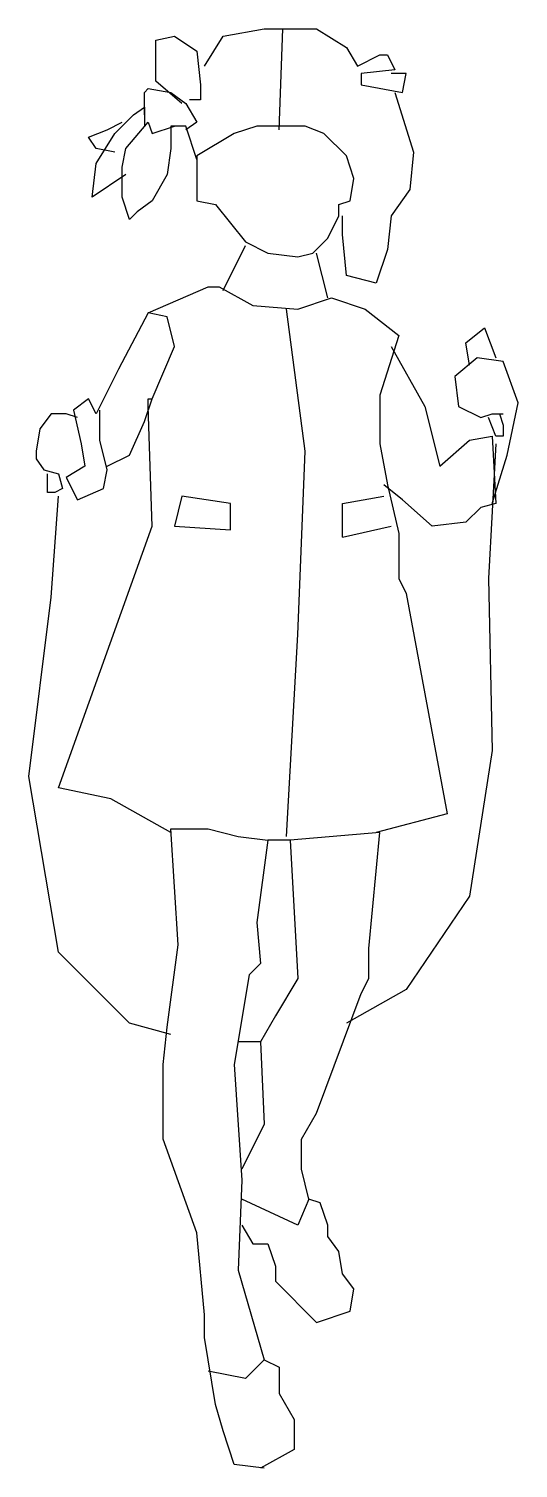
# Model space of a CAD drawing. Extents: x 7.464 to 7.801, y 2.739 to 3.73.
import ezdxf

# ---------------------------------------------------------------- set-up
doc = ezdxf.new("R2010")
doc.units = 0
doc.header["$MEASUREMENT"] = 0
doc.layers.get('0').update_dxf_attribs({"linetype": 'CONTINUOUS'})

msp = doc.modelspace()

# ---------------------------------------------------------------- linework, layer by layer
for p, q in [((7.5514, 3.72189), (7.56426, 3.72447)), ((7.56426, 3.72447), (7.57969, 3.71418)), ((7.58483, 3.70389), (7.59769, 3.72447)), ((7.59769, 3.72447), (7.62598, 3.72961)), ((7.62598, 3.72961), (7.66199, 3.72961)), ((7.63627, 3.66017), (7.63884, 3.72961)), ((7.66199, 3.72961), (7.68256, 3.71675)), ((7.5514, 3.69361), (7.5514, 3.72189)), ((7.57969, 3.71418), (7.58226, 3.69103)), ((7.68256, 3.71675), (7.69027, 3.70389)), ((7.69027, 3.70389), (7.7057, 3.7116)), ((7.7057, 3.7116), (7.71085, 3.7116)), ((7.71085, 3.7116), (7.71599, 3.70132)), ((7.5694, 3.67817), (7.5514, 3.69361)), ((7.71599, 3.70132), (7.69285, 3.69875)), ((7.69285, 3.69875), (7.69285, 3.69103)), ((7.72371, 3.69875), (7.71342, 3.69875)), ((7.72113, 3.68589), (7.72371, 3.69875)), ((7.54369, 3.68589), (7.54625, 3.68846)), ((7.54369, 3.67046), (7.54369, 3.68589)), ((7.54625, 3.68846), (7.56168, 3.68589)), ((7.56168, 3.68589), (7.57197, 3.67817)), ((7.58226, 3.69103), (7.58226, 3.68074)), ((7.69285, 3.69103), (7.72113, 3.68589)), ((7.71599, 3.68589), (7.72885, 3.64474)), ((7.53597, 3.67046), (7.54369, 3.6756)), ((7.54369, 3.6756), (7.54369, 3.66274)), ((7.57197, 3.67817), (7.57969, 3.66531)), ((7.58226, 3.68074), (7.57455, 3.68074)), ((7.51797, 3.66017), (7.52826, 3.66531)), ((7.52311, 3.6576), (7.53597, 3.67046)), ((7.53082, 3.64731), (7.54625, 3.66531)), ((7.54625, 3.66531), (7.54883, 3.6576)), ((7.57969, 3.66531), (7.57197, 3.66017)), ((7.50511, 3.65502), (7.51797, 3.66017)), ((7.51025, 3.64731), (7.50511, 3.65502)), ((7.51025, 3.63703), (7.52311, 3.6576)), ((7.54883, 3.6576), (7.56426, 3.66274)), ((7.57197, 3.66274), (7.56168, 3.66274)), ((7.56168, 3.66274), (7.56168, 3.64731)), ((7.57969, 3.63959), (7.57197, 3.66274)), ((7.60541, 3.6576), (7.57969, 3.64217)), ((7.62084, 3.66274), (7.60541, 3.6576)), ((7.63884, 3.66274), (7.62084, 3.66274)), ((7.65427, 3.66274), (7.63884, 3.66274)), ((7.66713, 3.6576), (7.65427, 3.66274)), ((7.68256, 3.64217), (7.66713, 3.6576)), ((7.52311, 3.64474), (7.51025, 3.64731)), ((7.52826, 3.63445), (7.53082, 3.64731)), ((7.56168, 3.64731), (7.55912, 3.62931)), ((7.72885, 3.64474), (7.72628, 3.61902)), ((7.50768, 3.61388), (7.51025, 3.63703)), ((7.52826, 3.61388), (7.52826, 3.63445)), ((7.57969, 3.64217), (7.57969, 3.61131)), ((7.6877, 3.62674), (7.68256, 3.64217)), ((7.53082, 3.62931), (7.50768, 3.61388)), ((7.55912, 3.62931), (7.54883, 3.61131)), ((7.68513, 3.61131), (7.6877, 3.62674)), ((7.72628, 3.61902), (7.71342, 3.60102)), ((7.5334, 3.59845), (7.52826, 3.61388)), ((7.54883, 3.61131), (7.53854, 3.60359)), ((7.57969, 3.61131), (7.59255, 3.60873)), ((7.59255, 3.60873), (7.60283, 3.59588)), ((7.67742, 3.60873), (7.68513, 3.61131)), ((7.67742, 3.60102), (7.67742, 3.60873)), ((7.53854, 3.60359), (7.5334, 3.59845)), ((7.60283, 3.59588), (7.61312, 3.58302)), ((7.6697, 3.58559), (7.67742, 3.60102)), ((7.67999, 3.58816), (7.67999, 3.60102)), ((7.71342, 3.60102), (7.71085, 3.57787)), ((7.65941, 3.5753), (7.6697, 3.58559)), ((7.68256, 3.55987), (7.67999, 3.58816)), ((7.59769, 3.54959), (7.61312, 3.58045)), ((7.61312, 3.58302), (7.62855, 3.5753)), ((7.62855, 3.5753), (7.64912, 3.57273)), ((7.64912, 3.57273), (7.65941, 3.5753)), ((7.6697, 3.54444), (7.66199, 3.5753)), ((7.71085, 3.57787), (7.70314, 3.55473)), ((7.70314, 3.55473), (7.68256, 3.55987)), ((7.54625, 3.53416), (7.5874, 3.55215)), ((7.5874, 3.55215), (7.59512, 3.55215)), ((7.59512, 3.55215), (7.61826, 3.5393)), ((7.61826, 3.5393), (7.64912, 3.53672)), ((7.65427, 3.439), (7.64141, 3.53672)), ((7.64912, 3.53672), (7.67227, 3.54444)), ((7.67227, 3.54444), (7.69542, 3.53672)), ((7.69542, 3.53672), (7.71857, 3.51873)), ((7.54625, 3.53416), (7.52568, 3.49558)), ((7.55912, 3.53158), (7.54625, 3.53416)), ((7.56426, 3.51101), (7.55912, 3.53158)), ((7.71857, 3.51873), (7.7057, 3.47758)), ((7.76486, 3.51358), (7.77771, 3.52387)), ((7.77771, 3.52387), (7.78543, 3.5033)), ((7.54883, 3.475), (7.56426, 3.51101)), ((7.71342, 3.51101), (7.73656, 3.46986)), ((7.76742, 3.49815), (7.76486, 3.51358)), ((7.52568, 3.49558), (7.51025, 3.46472)), ((7.77257, 3.5033), (7.75714, 3.49043)), ((7.79057, 3.50072), (7.77257, 3.5033)), ((7.80086, 3.47243), (7.79057, 3.50072)), ((7.75714, 3.49043), (7.75971, 3.46986)), ((7.7057, 3.47758), (7.7057, 3.44414)), ((7.50511, 3.475), (7.49482, 3.46729)), ((7.49482, 3.46729), (7.49996, 3.44414)), ((7.51025, 3.46472), (7.50511, 3.475)), ((7.51283, 3.44672), (7.51283, 3.46729)), ((7.54369, 3.45957), (7.54883, 3.475)), ((7.54625, 3.46986), (7.54625, 3.475)), ((7.54625, 3.475), (7.54883, 3.475)), ((7.54883, 3.38756), (7.54625, 3.46986)), ((7.73656, 3.46986), (7.74685, 3.42871)), ((7.75971, 3.46986), (7.77514, 3.46215)), ((7.79314, 3.43643), (7.80086, 3.47243)), ((7.47939, 3.46472), (7.47168, 3.45443)), ((7.48968, 3.46472), (7.47939, 3.46472)), ((7.4974, 3.46215), (7.48968, 3.46472)), ((7.5334, 3.43643), (7.54369, 3.45957)), ((7.77514, 3.46215), (7.78286, 3.46472)), ((7.78543, 3.44928), (7.78029, 3.46215)), ((7.78286, 3.46472), (7.79057, 3.46472)), ((7.788, 3.46472), (7.79057, 3.457)), ((7.79057, 3.457), (7.79057, 3.44928)), ((7.47168, 3.45443), (7.4691, 3.439)), ((7.51797, 3.42614), (7.51283, 3.44672)), ((7.74685, 3.42871), (7.76742, 3.44672)), ((7.76742, 3.44672), (7.78286, 3.44928)), ((7.78286, 3.44928), (7.78543, 3.40299)), ((7.79057, 3.44928), (7.78543, 3.44928)), ((7.4691, 3.439), (7.4691, 3.43385)), ((7.49996, 3.44414), (7.50254, 3.42871)), ((7.51797, 3.42871), (7.5334, 3.43643)), ((7.64912, 3.31299), (7.65427, 3.439)), ((7.7057, 3.44414), (7.71085, 3.41586)), ((7.78543, 3.44414), (7.78029, 3.35156)), ((7.78286, 3.40299), (7.79314, 3.43643)), ((7.4691, 3.43385), (7.47425, 3.42614)), ((7.47425, 3.42614), (7.48453, 3.42357)), ((7.50254, 3.42871), (7.48968, 3.421)), ((7.51539, 3.41328), (7.51797, 3.42614)), ((7.47682, 3.41586), (7.47682, 3.42357)), ((7.48453, 3.42357), (7.48711, 3.41328)), ((7.48968, 3.421), (7.4974, 3.40557)), ((7.47682, 3.41071), (7.47682, 3.41586)), ((7.48196, 3.41071), (7.47682, 3.41071)), ((7.47939, 3.3387), (7.48453, 3.40814)), ((7.48711, 3.41328), (7.48196, 3.41071)), ((7.4974, 3.40557), (7.51539, 3.41328)), ((7.5694, 3.40814), (7.56426, 3.38756)), ((7.60283, 3.40299), (7.5694, 3.40814)), ((7.67999, 3.40299), (7.70828, 3.40814)), ((7.72113, 3.40557), (7.70828, 3.41586)), ((7.71085, 3.41586), (7.71857, 3.38242)), ((7.60283, 3.385), (7.60283, 3.40299)), ((7.67999, 3.37985), (7.67999, 3.40299)), ((7.74171, 3.38756), (7.72113, 3.40557)), ((7.77514, 3.40043), (7.76486, 3.39014)), ((7.78543, 3.40299), (7.77514, 3.40043)), ((7.48453, 3.20754), (7.54883, 3.38756)), ((7.56426, 3.38756), (7.60283, 3.385)), ((7.67999, 3.37985), (7.71342, 3.38756)), ((7.76486, 3.39014), (7.74171, 3.38756)), ((7.71857, 3.38242), (7.71857, 3.35156)), ((7.71857, 3.35156), (7.72371, 3.34127)), ((7.78029, 3.35156), (7.78286, 3.23326)), ((7.46396, 3.21526), (7.47939, 3.3387)), ((7.72371, 3.34127), (7.75199, 3.18954)), ((7.64141, 3.17411), (7.64912, 3.31299)), ((7.78286, 3.23326), (7.76742, 3.13296)), ((7.48453, 3.09438), (7.46396, 3.21526)), ((7.52054, 3.19983), (7.48453, 3.20754)), ((7.56168, 3.17668), (7.52054, 3.19983)), ((7.75199, 3.18954), (7.70314, 3.17668)), ((7.56683, 3.09953), (7.56168, 3.17926)), ((7.56168, 3.17926), (7.5874, 3.17926)), ((7.5874, 3.17926), (7.60798, 3.17411)), ((7.60798, 3.17411), (7.62855, 3.17154)), ((7.62855, 3.17154), (7.62084, 3.11496)), ((7.64398, 3.17154), (7.62855, 3.17154)), ((7.7057, 3.17668), (7.64398, 3.17154)), ((7.64398, 3.17154), (7.64912, 3.07638)), ((7.69799, 3.09696), (7.7057, 3.17668)), ((7.76742, 3.13296), (7.72371, 3.06867)), ((7.62084, 3.11496), (7.62341, 3.08667)), ((7.55912, 3.04295), (7.56683, 3.09953)), ((7.5334, 3.04552), (7.48453, 3.09438)), ((7.69799, 3.07638), (7.69799, 3.09696)), ((7.62341, 3.08667), (7.6157, 3.07895)), ((7.6157, 3.07895), (7.60541, 3.01723)), ((7.64912, 3.07638), (7.63369, 3.05066)), ((7.69285, 3.06609), (7.69799, 3.07638)), ((7.66199, 2.9838), (7.69285, 3.06609)), ((7.72371, 3.06867), (7.68256, 3.04552)), ((7.63369, 3.05066), (7.62341, 3.03266)), ((7.56168, 3.0378), (7.5334, 3.04552)), ((7.55654, 3.01723), (7.55912, 3.04295)), ((7.62341, 3.03266), (7.60798, 3.03266)), ((7.62341, 3.03266), (7.62598, 2.97608)), ((7.55654, 2.9658), (7.55654, 3.01723)), ((7.60541, 3.01723), (7.61055, 2.93751)), ((7.6517, 2.9658), (7.66199, 2.9838)), ((7.62598, 2.97608), (7.61055, 2.94522)), ((7.57969, 2.9015), (7.55654, 2.9658)), ((7.6517, 2.94522), (7.6517, 2.9658)), ((7.65684, 2.92465), (7.6517, 2.94522)), ((7.61055, 2.93751), (7.60798, 2.87578)), ((7.64912, 2.90665), (7.61055, 2.92465)), ((7.65684, 2.92465), (7.64912, 2.90665)), ((7.66455, 2.92208), (7.65684, 2.92465)), ((7.6697, 2.90665), (7.66455, 2.92208)), ((7.58483, 2.84492), (7.57969, 2.9015)), ((7.61055, 2.90665), (7.61826, 2.89379)), ((7.6697, 2.89893), (7.6697, 2.90665)), ((7.61826, 2.89379), (7.62855, 2.89379)), ((7.62855, 2.89379), (7.63369, 2.87836)), ((7.67742, 2.88864), (7.6697, 2.89893)), ((7.67999, 2.87321), (7.67742, 2.88864)), ((7.60798, 2.87578), (7.62598, 2.81406)), ((7.63369, 2.87836), (7.63369, 2.86807)), ((7.6877, 2.86293), (7.67999, 2.87321)), ((7.63369, 2.86807), (7.66199, 2.83978)), ((7.68513, 2.8475), (7.6877, 2.86293)), ((7.58483, 2.82949), (7.58483, 2.84492)), ((7.66199, 2.83978), (7.68513, 2.8475)), ((7.59255, 2.7832), (7.58483, 2.82949)), ((7.62598, 2.81406), (7.61312, 2.8012)), ((7.62598, 2.81406), (7.63627, 2.80892)), ((7.61312, 2.8012), (7.5874, 2.80635)), ((7.63627, 2.80892), (7.63627, 2.79092)), ((7.59769, 2.7652), (7.59255, 2.7832)), ((7.63627, 2.79092), (7.64656, 2.77291)), ((7.64656, 2.77291), (7.64656, 2.75234)), ((7.60541, 2.74205), (7.59769, 2.7652)), ((7.64656, 2.75234), (7.62341, 2.73948)), ((7.62598, 2.73948), (7.60541, 2.74205))]:
    msp.add_line(p, q)

doc.saveas('drawing.dxf')
